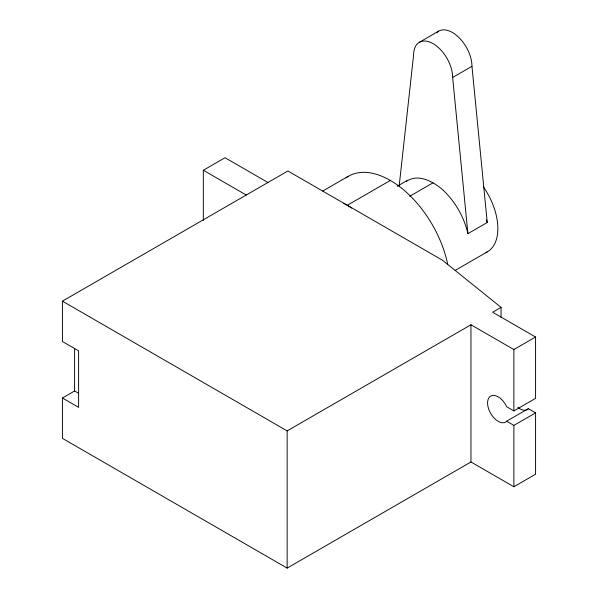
<?xml version="1.0" encoding="UTF-8"?>
<svg xmlns="http://www.w3.org/2000/svg" width="598" height="598" viewBox="0 0 598 598"><rect width="100%" height="100%" fill="white"/><g stroke="black" fill="none" stroke-linecap="round" stroke-linejoin="round"><path stroke-width="0.9" d="M399.158 186.105L413.614 54.934A27.59 15.929 60 0 1 433.131 43.669A27.59 15.929 60 0 1 452.641 77.463L467.913 233.654L487.235 222.501L471.964 66.311A27.59 15.929 60 0 0 458.479 37.098A27.59 15.929 60 0 0 436.667 32.688M406.393 181.411C418.039 173.263 433.027 181.493 442.445 189.551C455.093 201.324 464.033 216.82 467.913 233.654M506.618 421.209L505.684 422.076A14.995 8.656 60 0 1 490.689 413.42A14.995 8.656 60 0 1 490.689 396.108A14.995 8.656 60 0 1 505.684 404.764L506.618 406.722L513.869 410.908L535.576 398.373L535.576 337.018L492.662 312.238L501.072 307.387L442.475 260.227L287.892 170.983L62.424 301.16L62.424 341.51L78.615 350.854L78.615 407.358L62.424 398.014L62.424 438.364L287.145 568.1L470.955 461.977L513.869 486.75L535.576 474.221L535.576 412.859L528.326 408.673L506.618 421.209L513.869 425.395L535.576 412.859M528.326 408.673L527.391 409.548A14.995 8.656 60 0 1 517.816 407.373M419.333 42.301L438.655 31.148M203.327 220.46L203.327 170.258L225.035 157.73L267.949 182.502M452.641 77.463L471.964 66.311M322.83 191.001L348.335 176.275M347.303 205.286L390.345 180.439M397.169 186.292L407.664 180.237M409.72 196.271L433.131 182.756M62.424 398.014L74.593 390.987L78.45 393.207M455.183 270.408L487.325 251.848M62.424 301.16L287.145 430.896L470.955 324.774L513.869 349.546L535.576 337.018M203.327 170.258L246.241 195.03M486.466 219.907L487.235 222.501M513.869 349.546L513.869 410.908M513.869 425.395L513.869 486.75M501.072 307.387L501.072 317.658M470.955 324.774L470.955 461.977M287.145 430.896L287.145 568.1M74.593 348.372L74.593 390.987M346.055 177.741A84.019 48.505 60 0 1 404.113 190.254A84.019 48.505 60 0 1 447.73 264.413M343.872 203.417A84.019 48.505 60 0 1 351.729 208.029M483.528 187.047A50.927 29.399 60 0 1 485.808 252.625"/></g></svg>
